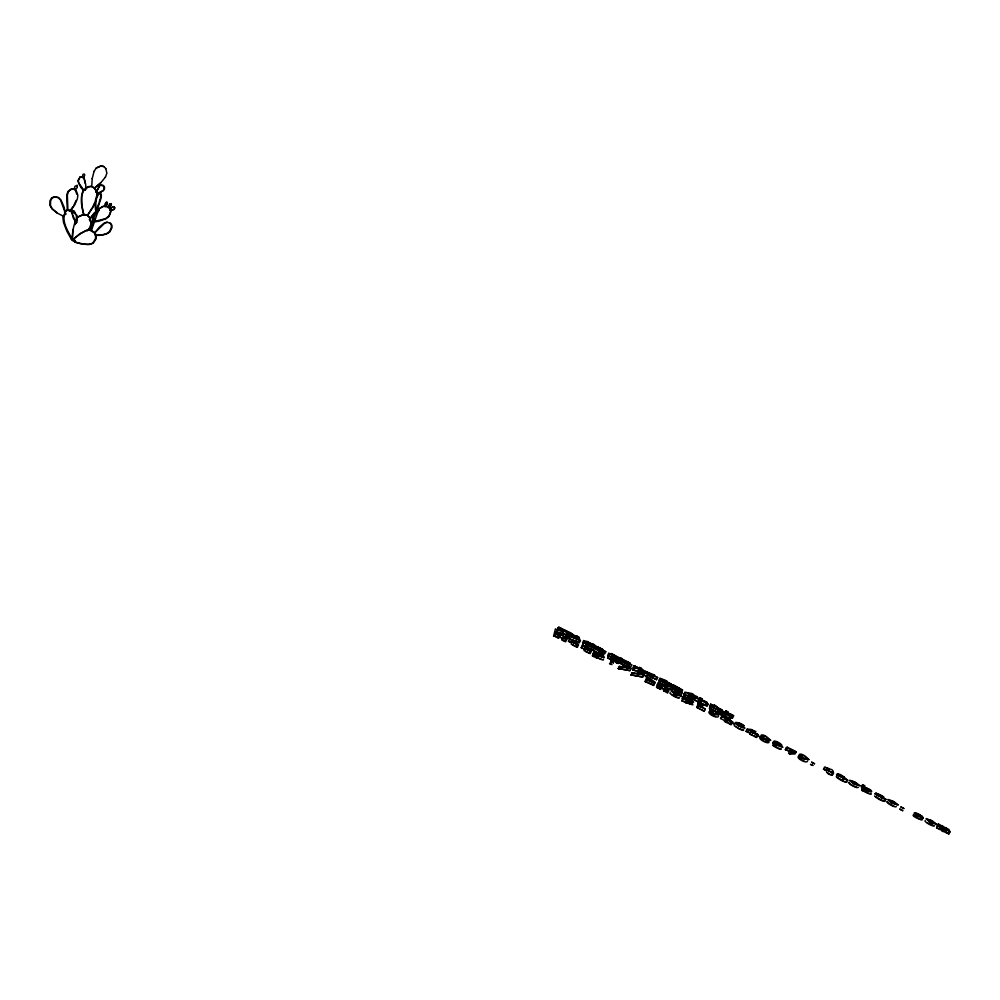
<?xml version="1.0" encoding="UTF-8"?>
<svg xmlns="http://www.w3.org/2000/svg" width="1000" height="1000" viewBox="0 0 1000 1000"><rect width="100%" height="100%" fill="white"/><g stroke="black" fill="none" stroke-linecap="round" stroke-linejoin="round"><path stroke-width="1.5" d="M619.738 657.837L622.1 658.713L621.175 658.35L620.9 659.425M85.588 189.775L85.787 184.963L84.213 178.25L81.912 176.737L80.075 176.812L77.987 180.662C78.587 183.8 82.375 191.95 85.337 189.788M111.312 203.95L109.787 206.912M72.862 230.188L72.25 240.1L75.75 242.05L72.2 240.275L72.825 230.362L75.175 221.112M92.225 178.562L91.7 186.637L94.537 188.05L100.662 182.95L105.463 177.025M586.425 644.875L586.112 646.1L587.525 646.725L588.85 643.662L587.513 642.738L586.425 644.875L587.788 645.7M587.513 642.738L586.112 646.1M96.938 195.625L97.175 193.113M97.088 197.125L97.45 193.35L94.675 188.113L91.575 186.462L88.012 186.988L83.325 190.975L81.75 195.812L81.85 205.087L83.75 214.662L87.537 215.3L93.162 206.988L96.425 199.613M104.125 189.6L103.775 186.075L100.6 185.225M588.987 644.875L589.875 646.363L600.25 651.375L598.8 653.425L588.8 648.487L587.837 647.7L588.987 644.875L600.25 651.375M82.562 176.188L82.963 174.363L84.125 173.962L84.8 174.963L84.038 176.65M688.175 695.825C681.263 696.062 684.3 690.062 689.25 693.7L687.438 698.2L689.075 698.863L689.15 698.15M689.075 698.863L690.65 694.388L691.475 694.675L690.387 696.8L689.562 696.513L690.65 694.388M100.475 197.613L100.775 194.9L99.987 192.987L98.975 193C94.575 197.25 94.925 204 95.538 209.613L97.438 209.163L101.125 197.862L101.425 195.162L100.625 193.238L99.612 193.263C95.213 197.512 95.575 204.262 96.175 209.875M729.325 720.8L731.025 717.113L729.613 716.525L729.987 715.05L721.775 710.675L720.238 714.587L721.65 715.188L722.812 712.75M664.3 685.4L658.713 682.65L659.788 680.525L665.387 683.275L663.938 686.4L665.462 687.038L666.7 683.838L670.85 685.638L666.737 683.7L667.013 682.613L667.837 682.9L665.7 681.625L665.6 682.425L662.062 680.875L660.837 679.975L663.662 680.35L659.9 678.35L658.825 680.487L659.688 681.075L660.763 678.938M699.862 698.775L700.05 697.65L702.387 699.025L701.462 698.688L700.387 700.812M74.138 189.5L74.975 186.238L77.162 185.387M729.95 719.25L732.2 716.075L726.825 713.35L727.25 711.7L728.175 712.038L725.925 710.738L724.837 712.875M731.025 717.113L731.275 715.738L732.2 716.075M700.713 702.062L700.975 700.575L699.625 704.2L700.713 702.062L699.087 701.375L699.837 698.875L692.387 695.95L695.562 695.837L697.613 697.05L695.788 696.725M558.763 633.138L562.238 633.4L563.837 629.85L567.513 631.7L565.55 636.825L567.087 637.425L568.513 633.513L567.425 635.65M725.925 710.738L725.525 712.7L723.138 711.5L722.738 713.062L721.312 712.463M638.025 671.263C630.325 671.062 632.975 665.837 639.1 669.125L637.425 673.125L639.15 673.875L640.688 669.525L644.475 672L640.713 669.45L640.987 668.375L641.912 668.7L639.475 667.262L639.312 668.3L634.038 665.662L632.95 667.788L633.713 668.312L634.8 666.188L634.038 665.662M90.862 230.588L93.85 217.838L97.65 209.013L97.65 212.475L91.55 230.162L89.975 230.287L92.963 217.537L96.762 208.713M76.338 222.85L76.425 215.562L73.725 211.938L71.825 212.512L73.25 217.925L76.338 222.85L77.375 220.075L76.862 215.263L73.162 211.312L72.425 213.912M92.188 178.7L94.075 171.312M94.537 188.05L100.688 182.812M553.525 636.337L555.462 628.812M556.5 634.388L555.163 633.462M555.575 633.938L559.738 636.125L558.65 638.263L554.5 636.062L555.575 633.938C557.112 635.875 558.575 632.112 556.775 631.7M557.6 636.25L558.175 637.913M559.738 636.125C558.713 634.862 557.675 628.2 555.138 633.562M562.163 630.225L562.438 629.15L558.775 627.2L557.7 629.338M566.138 635L562.45 633.15L562.75 631.975M558.725 633.95C562.463 634.725 565.2 637.087 566.737 639.525L565.625 641.75C554.975 638.212 571.587 637.312 558.675 634.113M563.15 639.138L562.9 640.138L561.962 639.812M566.438 633.825L566.163 634.9L562.475 633.05M566.737 639.525L562.525 637.525M571.438 642.788L568.45 641.287L569.562 639.062L572.525 640.65L572.875 642.575L578.488 644.987L577.413 647.113L571.275 644.237L572.525 640.65M576.85 645.387L577.925 643.263L573.938 641.263M584.188 649.188L581.2 647.688L582.312 645.462L585.275 647.05L585.625 648.975L591.25 651.388L590.163 653.512L584.025 650.638L585.275 647.05M589.225 647.975L597.35 652.487M592.475 655.888L593.587 653.662L598.138 656.05L597.062 658.188L592.475 655.888L593.587 653.662M596.938 653.325L603.212 656.925L597.888 655.075L596.7 654.212L597.075 652.788L594.163 651.425L595.6 652.412L595.112 654.262L594.175 653.962M597.062 658.188L595.575 656.55L598.8 658.413A4.725 0.675 26.9 0 0 601.4 659.562L603.275 660.062L603.5 659.287M618.288 658.225L619.45 658.925L614.175 656.688L623.237 660.825L624.875 661.9L615.212 657.925L627.6 664.212L620.575 660.688C618.875 669.2 607.987 654.887 619.175 660L611.825 656.237L620.65 659.975L612.7 655.913L617.487 657.825M619.513 658.725L619.712 657.938L611.062 653.487L614.325 655.238M620.575 660.688L619.788 661.438L614.987 658.8M652.387 677.525L656.55 679.712L657.625 677.588L653.438 675.487L651.612 679.912L646.312 677.05L649.438 678.688M646.3 677.138C646.388 671.363 651.8 680 651.825 675.2L642.6 672.15L641.8 674.475L642.887 672.337M658.8 682.887C663.162 688.662 651.175 682.25 661.775 687.212C659.038 686.225 662.588 682.6 658.263 682.513L657.163 684.737L658.525 685.562M659.613 687.438L660.2 689.1M664.5 684.65L658.713 682.65M664.562 688.612L668.725 690.812L667.65 692.938L663.487 690.75L664.562 688.612C668.913 689.513 662.7 685.025 660.7 685.3M665.175 690.325L664.912 691.325L663.988 691M666.575 691L667.175 692.6M668.725 690.812C667.337 688.288 664.488 685.925 660.738 685.125M674.513 689.438C672.175 690.15 663.975 688.713 667.113 685.275L671.125 686.65A15.15 2.163 26.9 0 0 673.85 686.888L674.312 686.15L676.85 687.663L676.038 687.35L682.212 692.638L678.05 690.3L675.6 687.312L674.513 689.438C674.325 691.85 682.775 695.8 679.862 693.962M681.737 700.675L682.85 698.45L687.412 700.837L686.325 702.975L681.737 700.675L683.3 701.188M683.775 699.325L682.325 698.438L683.425 696.2L686.338 697.575L685.975 699L687.15 699.85L692.475 701.7L686.2 698.112M684.837 701.338L686.325 702.975M687.412 700.837L686.35 702.875M689.25 693.7L687.438 698.2M696.862 707.487L697.938 705.362L696.862 707.487L704.112 711.237L705.212 709.013L702.387 707.3L703.012 704.912L699.463 703.413M698.538 703.062C701.75 702.412 701.95 708.45 698.838 705.812M701.462 698.688L701 700.487L708.15 704.175L707.075 706.312L699.9 702.712L705.35 705.125M704.112 711.237L705.212 709.013L697.925 705.45M725.55 721.888L727.237 721.912L720.588 718.487M721.65 715.188L725.888 716.85M720.562 718.562L721.663 716.35L730.4 718.675C726.287 722.638 743.25 727.487 725.537 719.2C732.362 723.062 726.363 713.575 721.737 714.875M728.825 722.712L730.138 724.188M725.537 719.2L724.438 721.425L731.038 724.638M731.55 723.962L732.625 721.838L729.938 720.487M732.6 721.925L729.912 720.575M750.45 733.45L746.062 731.363L748.662 731.888M746.062 731.363L747.163 729.15L755.913 731.462C751.8 735.425 768.75 740.275 751.05 732C756.875 735.65 754.025 727.675 748.062 729.575L753.85 732.475M757.625 735.3L756.513 737.525L749.963 734.125M754.338 735.5L755.638 736.975M757.05 736.762L758.125 734.625L755.438 733.275M758.1 734.725L755.413 733.375M775.7 745.588L776.812 743.337L780.837 744.725L775.775 741.7L774.575 744.3L775.775 741.7M788.787 752.638C786.65 754.3 796.3 755.113 796.25 751.737L787.288 747.237L786.413 747.55L785.337 749.688L788.725 750.913M796.25 751.737C793.3 752.613 780.925 749.775 794.788 751.275L786.413 747.55M823.5 769.237L824.6 767.013L827.562 768.612L827.913 770.525L833.538 772.938C833.225 777.262 825.525 773.562 826.488 770.738L823.525 769.15L826.287 770.4M832.975 771.213C829.388 776.938 836.888 768.787 828.988 769.212M843.337 779.575L843.075 780.6L837.138 777.438M871.15 793.6L871.175 794.287L869.8 794.112L861.825 790.362L862.463 787.887L861.6 787.312M861.825 790.362L863.538 785.75L862.675 785.175M936.975 826.175L938.075 823.95C939.613 824.112 938.988 826.963 937.65 825.612C941.112 826.787 940.837 828.637 940.362 825.562C947.825 826.538 936.413 830.475 944.412 831.787C945.863 822.588 946.737 831.85 949.975 831.912L948.9 834.038L945.512 832.337L946.612 830.113M937.65 825.612L936.538 827.85L939.95 829.45M942.125 827.862L945.512 829.562M943.763 829.925L944.237 831.6M948.263 832.138L948.725 833.85M949.975 831.912L948.962 829.5L938.388 824.1M108.112 207.688L108.562 206.062M114.438 209L114.562 207.2M99.325 201.713L100.1 198.975M565.55 636.825L567.212 632.863L563.55 630.925L561.712 631.425L557.15 630.025L556.25 632.3L557.337 630.163M637.425 673.125L639.1 669.125M698.5 702.013L690.85 698.062L691.938 695.938L699.587 699.875L698 703.5L699.087 701.375M93.375 222.725L94.8 218.575M97.338 207.438L98.95 203.075M105.425 177.162L106.875 173.212L105.787 168.463M89.362 228.438L91.125 223.675L89.775 217.725L87.163 215.175L83.537 214.6L77.925 217.05M663.938 686.4L665.387 683.275M91.213 228.438L92.837 224.15M628.062 668.012L621.413 664.1C621.763 658.5 632.288 666.525 627.675 667.688M629.1 665.987L622.5 661.975M720.238 714.587L721.775 710.675M103.25 190.825L97.163 193.363L96.213 192.188L99.237 186.213L100.825 185.113L102.9 185.188L104.562 187.25L104.338 189.488L100.325 192.438M96.213 192.188L99.45 186.1M105.7 202.925L105.15 206.612L105.25 203.625L106.888 202.175M92.888 206.762L94.525 203.062M73.85 205.4L76.15 200.425M557.775 628.025L556.7 630.15L557.463 630.675L558.538 628.55L557.775 628.025L562.137 630.312L557.15 630.025M558.462 629.862L559.538 627.725M556.337 634.2L557.425 632.062M563.775 636.388L562.7 638.513L558.55 636.538M565.15 641.413L564.513 641.05L565.6 638.925M567.112 637.737L568.2 635.6L580.438 640.5L579.362 642.625L567.112 637.737L570.438 639.038M567.3 637.875L568.2 635.6M569.312 637.513L570.2 635.237L579.725 638.925L570.388 635.388M602.013 652.525L604.7 653.875L605.775 651.75L583.688 640.562L582.6 642.688L583.462 643.275M582.375 645.138L583.55 643C592.038 644.675 581.462 647.763 583.312 645.413M582.513 645.238L584.55 641.15L583.688 640.562M584.438 645.763L585.288 645.825L586.362 643.7M585.588 649.887L586.663 647.75M589.575 651.888L590.675 649.65L586.688 647.65M592.413 646.45L595.712 648.55L592.413 646.45L591.112 648.525M594.163 651.425L593.05 653.65L594.513 654.538M594.338 654.338L595.425 652.2M592.5 655.788L593.8 656.413L594.888 654.275M595.7 657.362L596.65 654.412L599.888 656.287A4.725 0.675 26.9 0 0 602.475 657.438C608.425 658.775 598.95 653.088 596.975 653.15M599.325 652.875L603.462 655.45L599.325 652.875C600.662 646.675 609.1 658.075 600.413 650.75M602.537 655.238L603.612 653.112M602.837 655.387L603.925 653.25M626.625 665.075L630.65 667.1L631.737 664.963L608.75 653.325L607.663 655.462L610.925 657.2M612.875 659.95L615.7 661.413L607.575 657.987L609.612 653.913L608.75 653.325M607.762 658.138L608.65 655.863L616.775 659.275L608.837 656.012M616.912 662.812L617.987 660.688M618.25 668.5L619.338 666.363L630.363 668.088L631.05 668.5L629.963 670.638L618.25 668.5L629.963 670.638M618.938 668.913L620.013 666.775L631.05 668.5M621.413 664.1L622.712 662.025M627.2 667.862L628.275 665.738M627.513 668.037L628.6 665.9M632.737 669.912L633.825 667.775M631.013 674.9L632.087 672.763L643.125 674.488L643.8 674.9L642.725 677.038L631.013 674.9L642.725 677.038M631.688 675.312L632.775 673.175L643.8 674.9M640.713 669.45L639.625 671.587L642.925 673.625M640.688 669.525L639.6 671.663L642.55 673.913M640.812 669.05L645.462 671.5L644.388 673.625L639.7 671.287M644.812 673.725L645.9 671.587L654.575 675.037L653.65 674.7L652.7 677.775L647.375 675M652.85 684.6L653.925 685.5L645.325 681.762L646.263 678.9L652.975 682.725L653.787 682.862L646.85 678.35L654.65 681.712L653.825 684.562L653.225 684.275M645.325 681.762L646.263 678.9M649.488 679.15L650.575 677.013M650.75 677.337L651.825 675.2M657.6 685.113L656.488 687.337L660.675 689.438L661.775 687.212M658.363 685.375L659.438 683.25M659.725 683.512L660.812 681.388M665.8 687.562L664.712 689.7L660.562 687.725M666.225 687.55L667.113 685.275M664.688 691.312L665.775 689.188M670.275 687.55L671.363 685.413L666.9 683.075L671.363 685.413M672.5 687.663L673.575 685.537L679.95 688.725L678.438 688.525L677.35 690.65M677.638 690.837L678.725 688.7L682.537 690.062L681.45 692.188L678.675 691.112M678.7 693.713L679.788 691.587M681.125 694.775L682.225 692.575M683.863 694.625L684.95 692.5M682.325 698.438C682.638 693.012 686.912 699.538 683.45 698.75M683.6 699.125L684.688 696.988M691.712 698.662L693.713 694.725L691.675 693.45L684.663 692.3M694.475 698.85L695.562 696.725M698.962 699.788L700.05 697.65M698.763 701L699.837 698.875M698.562 702.962L697.45 705.188L700.212 706.725M699.987 706.5L701.062 704.375M706.237 704.75L707.312 702.613L704.35 701.025M710.625 704.175L709.55 706.3L710.413 706.9L711.488 704.762L710.625 704.175L722.262 710.113L719.2 708.475M720.188 709.45L717.925 708.138L715.837 708.838L710.413 706.287L709.338 708.425L720.075 713.487L721.062 711.25L716.438 709.125L720.188 709.45L719.1 711.575L718.275 711.287L719.35 709.163M710.35 709.262C712.788 709.725 721.263 712.938 718.562 715.2C716.112 714.737 707.688 711.488 710.35 709.262L711.438 707.163L710.413 706.287M711.438 707.7C713.662 702.625 715.725 711.225 712.513 705.562M711.75 707.812L712.825 705.688M720.075 713.487L721.062 711.25M728.525 718.662L729.688 716.2L722.837 712.65M726.712 722.412L727.8 720.275M729.912 716.575L732.55 717.9L733.625 715.763L730.662 714.175M731.012 724.725L732.113 722.5M749.938 734.225L751.05 732M774.2 741.45L774.938 741.875L773.863 744L773.125 743.575C772.237 736.075 787.85 748.737 779.3 744.625L782.887 747.262L778.6 745.95L773.162 742.65L781.1 746.338L776.787 743.45M785.925 750L787.288 747.237M789.75 754.175L790.825 752.05M826.488 770.738L827.562 768.612M836.5 776.2C838.413 770.3 845.15 778.812 847.663 780.138C846.575 785.55 835.325 776.525 836.388 776.7M843.037 780.7L844.125 778.575L836.513 774.5L844.375 777.625L838.325 775.238L844.15 778.462L844.338 777.237L837.362 773.825M844.575 781.538L845.825 782.113L846.912 779.975M862.288 787.688L863.363 785.55M862.212 790.562L863.3 788.425L867.475 790.537M863.162 790.812L864.25 788.688M881.3 799.9L882.387 797.763L874.762 793.7L882.625 796.825L876.475 794.5L882.412 797.663L882.288 796.15L875.612 793.025L880.2 794.875L883.875 797.013L883.913 798.6L885.913 799.325C884.825 804.75 873.587 795.713 874.65 795.9M882.725 800.5L883.8 801.225L884.887 799.087M883.8 801.225L885.425 799.075M921.263 818.787L922.638 816.65L918.012 813.863A5.438 0.775 26.9 0 0 915.2 812.725C910.625 812.663 921.3 818.025 923.112 817.825L922.038 819.963C919.925 819.663 911.162 816.062 913.438 814.675M920.962 819.587L923.112 817.825M937.85 826.637L938.938 824.513M939.925 829.55L941.038 827.312M941.25 830.1L942.075 830.387L943.025 826.562M942.237 828.9L943.312 826.762M941.85 830.375L942.938 828.25M948.125 833.525L949.212 831.388M107.175 203.925C102.987 209.988 109.612 202.95 106.287 202.213M112.287 210.175L110.05 209.838L112.25 206.988L114.138 206.725M111.1 208.25L110.05 209.838M94.038 171.45L96.312 167.913L100.812 165.963L103.7 166.412L105.75 168.6M75.125 221.287L77.975 216.875L83.588 214.425L87.2 215L89.825 217.55M92.088 207.95L87.537 215.3M70.612 210L73.037 206.55M70.425 211.025L74.488 205.275L77.35 199.05L77.862 195.175L76.225 190.688L74.225 188.975L71.213 189.013L67.95 191.5L66.712 195.075L67.3 210.125L70.425 211.025L69.8 211.15M94.1 213.1L89.312 219.537L91.05 222.375L98.812 221.225L105.862 218.8L109.1 216.3L110.862 211.725L110.3 208.925L107.987 206.863M90.35 218.637L94.338 213.263M94.225 213.725C103.775 204.225 97.263 212.488 94.5 213.962C99.875 211.588 101.175 206.375 94.5 213.962M94.775 232.763L99.15 227.425L103.863 223.312L106.775 222.138L110.625 223.35L111.875 225.25L111.888 227.825L109.975 231.775C106.062 235.15 100.425 235.575 95.5 235.3L94.775 232.763L104.388 223.463L107.3 222.288M767.625 741.562L764.112 741.225L761.15 738.312M87.375 230.85L89.412 228.263M84.025 176.625L83.162 177.625L82.562 176.163M76.15 188.875L74.425 189.675L77.3 187.725L77.162 185.387M64.138 215.075L63.05 216.15L65.713 214.15L63.913 206.688L61.087 200.25L58.587 197.625L54.413 196.975L52.013 198.212L50.587 200.738L50.487 205.6L52.35 208.85L57.425 213.088M586.763 643.913L583.55 643M97.4 209.988L103.287 206.213L108.225 207.037M675.6 687.312L673.125 687.5L667.312 685.413M113.75 209.6L114.838 207.862L112.963 206.6M80.337 176.788L78.25 180.637L78.787 183.038L84 190.413M64.463 212.075L66.55 210.275M74 238.612L79.987 233.675L86.3 230.4L90.7 230.012L94.838 232.7L96.263 235.6L96.075 238.85L93.325 243.05C87.4 246.163 80.675 243.075 74.7 242.113L74 238.612L80.6 233.575L86.912 230.3M71.838 188.9L68.575 191.375L67.337 194.95L67.925 210M847.663 780.138L844.125 778.575M885.913 799.325L882.387 797.763M75.1 222.037L76.775 222.55M678.625 697.475L675.638 696.862L671.625 694.362M933.675 825.425L926.963 822.625M780.025 748.462L778.988 748.525M89.975 230.287L91.55 230.162M888.612 802.412L888.413 803.125M95.538 209.613L96.8 208.9M109.738 203.875L111.438 204.025C111.463 207.325 106.188 209.65 109.213 204.575L111.175 203.612M97.163 193.363L96.438 192.087M99.838 208.088L103.513 206.375M96.275 168.062L100.775 166.1L103.663 166.55M845.825 782.113L846.575 782.262M884.087 801.3L884.837 801.462M699.712 708.637L697.763 707.938M112.188 210.2L113.837 209.575M785.337 749.688L788.763 750.662M734.312 724.275L734.312 725.85L738.875 728.713A4.975 0.712 26.9 0 0 741.488 729.875L743.425 730.413L743.713 729.75M62.875 217.5L63.55 222.587L66.85 231.163L71.413 239.363L72.725 238.962M645.763 680.487L646.488 680.512M91.3 186.238L87.75 186.75L83.062 190.738C79.85 198.325 81.713 207.113 83.75 214.662M71.413 239.363L72.287 239.25C68.037 231.062 61 221.45 65.35 211.95L67.438 210.162L69.987 210.55L72.675 213.425M775.888 742.15L774.938 741.875M560.513 632.837L558.013 632.688M741.9 729.625L738.9 728.6M710.512 712.337L716.05 714.675M833.538 772.938L831.388 772.387M95.5 235.3L101.287 235.037L106.75 233.55L109.45 231.625L111.363 227.688L111.35 225.1L110.1 223.2M637.075 670.562L638.212 670.537M709.262 711.4C706.562 713.4 716.663 718.812 718.5 716.575M760.275 736.988C756.762 738.888 770.588 745.75 768.913 741.3M798.525 756.175C795.487 758.062 807.163 764.312 807.562 760.95M617.925 662.8L613.925 660.875M70.088 209.838L74.15 211.088L74.963 212.763M70.138 210.238L71.888 210.25M555.925 636.638L554.987 636.312M657.938 687.825L657.013 687.5M597.575 646.9L595.938 646.7M937.588 828.138L936.762 827.85M946.55 832.638L945.725 832.35M856.838 787.262L850.875 784.575M922.625 817.55C910.438 813.438 916.025 811.462 922.35 816.65M715.525 716.475L710.238 713.375M790.5 752.812L793.713 753.413M635.725 670.438L632.463 669.712M688.062 695.387L683.575 694.438M762.325 737.887L767.062 740.263M800.588 757.075L805.312 759.45M601.438 659.262L597.6 657.663M584.65 649L581.225 647.588M728.612 718.213L722.562 716.787L728.337 719.688M752.5 735.275L751.062 734.675M610.325 662.138L610.688 662.725M673.575 685.537L670.238 684.513A31.375 4.475 26.9 0 0 673.713 684.975L682.537 690.062M633.538 667.575L639.288 668.4L634.8 666.188M773.625 743.288L773.125 743.575M595.212 645.612L593.237 644.1L594.412 645.212M74.7 242.113L82.075 244.125L89.113 244.462L92.7 243.15L95.45 238.95L95.65 235.7L94.213 232.8L90.087 230.113M939.338 827.487L942.575 828.863M939.675 827.738L941.95 828.688M644.163 675.2L646.55 675.913M804.287 761.175L799.75 758.525M686.237 697.938C688.213 697.875 697.688 703.562 691.737 702.225A4.725 0.675 26.9 0 1 689.15 701.075L685.913 699.2L686.737 700.387M65.713 214.15L60.6 200.1L58.1 197.475L53.925 196.825L51.537 198.062L50.1 200.588L50 205.45L51.863 208.7L56.938 212.938L63.537 216.287M599.637 648.962L601.812 650.113L601.087 649.862L600.975 650.763L599.55 650.15L599.812 649.163L588.875 643.575M894.325 806.35L888.713 803.425M837.513 777.4L838.525 777.712M876.787 796.912L875.5 796.562L881.325 799.788M596.538 647L599.425 648.012L597.975 647.1M574.825 640.588L576.562 641.137M569.538 633.925L572.7 635.612L568.538 633.425L568.812 632.35L572.7 634.3L570.887 633.05L558.775 627.2M599.6 647.812L602.762 649.5L586.538 641.263L588.612 642.4M602.212 649.85L605.775 651.75M653.575 678.125L656.55 679.712M705.188 702.588L708.15 704.175M627.112 661.538L630.175 663.188L621.125 658.538M644.475 675.487L646.85 676.3M642.6 672.15L651.65 674.587L645.9 671.587M711.438 707.163L721.15 711.363M628.575 663.275L631.737 664.963M625.2 661.087L628.162 662.675L621.013 658.988M611.413 659.463L607.575 657.987M666.038 687.412L670.05 688.787A15.15 2.163 26.9 0 0 672.763 689.013M775.312 744.062L774.8 744.275M944.287 829.837L946.275 830.7M693.713 694.725L690.212 693.875L691.475 694.675M691.812 696.55L692.625 696.862L690.6 695.588M589.163 650.725L591.25 651.388M575.337 646.45L577.413 647.113M830.375 774.412L832.463 775.075M868.363 793.4L863.35 790.537M558.587 636.388L562.925 638.4M571.25 642.45L568.475 641.188M660.612 687.562L664.938 689.587M920.113 819.338L914.05 815.588M944.675 830.125L946.375 830.9M566.638 634.688L568.162 635.3M688.525 696.075L690.15 696.737M865.113 790.263L866.1 790.662M778.475 748.35L773.85 745.425M665.013 684.262L666.538 684.9M646.413 679.625L655 683.375L648.075 678.863L648.875 679.013L654.912 682.438M580.438 640.5L568.387 635.75M598.475 652.288L599.888 652.887M638.513 671L640.225 671.737M673.925 694.225L674.575 694.513M587.188 643.975L588.612 644.587M699.463 706.075L700.337 706.45M868.15 790.738C873.863 792.862 867.188 787.163 864.587 787.775C870.8 795.487 876.775 790.95 864.663 787.525L865.025 786.1C862.788 783.037 858.875 787.2 862.925 787.825M593.837 650.525L594.338 650.4M613.875 659.762L610.737 658.375L611.663 659.175M773.337 745.15C769.188 743.975 782.975 751.762 781.112 748.587M659.788 680.525L665.425 683.112L662.887 681.162L665.062 681.05L671.637 684.338L665.288 681.05L667.212 681.425L664.975 680.075L659.9 678.35M570.35 639.462L574.1 640.638L573.688 642.763L578.488 644.987M583.1 645.863L586.85 647.038L586.45 649.163L588.263 650.3M613.525 659.987L615.812 661.062M825.4 767.412L829.15 768.6L828.737 770.725L830.55 771.85M558.538 628.55L559.75 629.113M645.175 681.025L652.35 684.613M687.7 701.15L688.6 701.575M584.55 641.15L586.95 642.3M616.013 656.575L612.75 654.837L619.6 658.375M609.612 653.913L612.013 655.075M711.488 704.762L713.888 705.913M695.2 697.675L691.938 695.938M891.363 803.275L892.05 803.6M619.5 662.812L625.688 666.175M683.238 698.787L684.188 699.25M916.938 816L918.075 816.55M616.6 661.263L624.025 664.887M653.462 675.387L657.625 677.588M640.788 669.15L645.462 671.5M701.263 699.475L707.312 702.613M727.075 712.375L733.625 715.763M588.763 644L599.7 649.587M588.65 644.425L599.587 650.013M690.85 698.062L698.525 701.912M721.637 716.425L728.312 719.775M747.15 729.225L753.825 732.575M792.6 752.588L795.163 753.875M930.3 822.788L931.675 823.538M867.225 791.2L867.875 791.538M675.263 694.837L676.625 695.588M703.138 710.638L701.312 709.438M829.475 773.988L827.575 772.613M686.862 702.45L690.7 704.05L691.287 703.413M574.425 646.025L572.537 644.65M611.5 664.35L609.513 663.575L611.938 664.613M812.575 765.188L810.462 764.375L813.05 765.487M939.75 829.35L938.988 828.838M596.775 655.225L597.463 655.612M686.237 702.225L688.062 703.2A4.725 0.675 26.9 0 0 690.662 704.35L692.85 704.8L692.4 703.725M689.3 701.95L690.387 702.6M590.163 653.512L585.712 651.6M621.625 664.15L625.413 666.338M738.188 728.225L735.725 726.363M599.163 653.512L598.2 652.438M673.238 688.288L675.775 689.788L674.95 689.488L677.738 692.55M632.087 672.763L632.775 673.175M619.338 666.363L620.013 666.775M591 643.6L593.038 644.987L590.5 643.35M81.65 176.75L83.95 178.275L85.337 183.475M596.812 657.2L595.625 656.338M577.638 641.438L579.362 642.625M730.938 716.75L732.55 717.9M91.05 222.375L105.625 218.625L108.863 216.137L110.625 211.55L110.075 208.75M592.475 649.488L593.562 650.35M934.613 825.337C935.212 828 926.213 823.175 924.912 821.012A6.8 0.975 26.9 0 1 925.362 820.863M896.363 806.137C896.963 808.8 887.962 803.988 886.65 801.825A6.8 0.975 26.9 0 1 887.588 801.737M679.575 697.375C680.175 700.037 671.175 695.225 669.862 693.05A6.8 0.975 26.9 0 1 670.312 692.9M850.45 784.237L849.987 783.438M858.5 787.325C856.912 788.85 850.288 784.95 848.4 782.625A6.8 0.975 26.9 0 1 849.338 782.55M94.412 187.875L96.487 191.812M74.2 211.475L75 213.162M75.537 221.737L72.85 215.15M653.562 683.85L653.825 684.562M75.6 190.812L76.825 194.175M107.25 202.413L107.475 203.212M95.662 234.175L96.025 235.45M74.975 240.263L75.325 242.013M799.4 757.513L799.5 758.162M75.113 220.588L75.362 224.613M736.888 723.1L744.975 728.05L742.575 727.75A4.975 0.712 26.9 0 1 739.95 726.575C728.763 720.675 739.75 721.6 744.275 725.913C742.738 725.987 739.712 722.15 736.888 723.1M770.6 740.387C755.863 739.225 759.587 728.65 770.6 740.387M808.85 759.575C794.125 758.425 797.837 747.837 808.85 759.575M717.7 713.85L714.188 713.5L711.225 710.6L714.825 711L717.7 713.85M768.7 739.438L765.188 739.1L762.225 736.188L765.837 736.587L768.7 739.438M806.963 758.625L803.45 758.288L800.487 755.375L804.1 755.788L806.963 758.625M681.312 696.125L675.888 694.438L670.95 690.925A6.8 0.975 26.9 0 1 671.888 690.85L677.5 693.2L681.312 696.125M859.837 785.688L854.425 784.013L849.475 780.5A6.8 0.975 26.9 0 1 850.413 780.413L856.025 782.763L859.837 785.688M898.1 804.887L892.688 803.2L887.738 799.688A6.8 0.975 26.9 0 1 888.675 799.613L894.287 801.963L898.1 804.887M936.35 824.075L930.938 822.4L926 818.888A6.8 0.975 26.9 0 1 926.938 818.8L932.537 821.15L936.35 824.075M743.288 727.2L739.262 726.087L736.65 723.675L743.288 727.2M679.712 695.337C669.5 694.038 672.812 688.025 679.712 695.337M858.238 784.912C848.025 783.6 851.338 777.6 858.238 784.912M896.5 804.1C886.287 802.8 889.6 796.8 896.5 804.1M934.762 823.3C924.55 821.988 927.85 815.987 934.762 823.3M811.675 762.2L814.538 763.75L811.675 762.2M900.95 806.988L903.8 808.525L900.95 806.988M899.862 809.125L902.712 810.662L899.862 809.125M611.1 659.925L613.763 661.363L611.1 659.925M610.712 661.413L613.375 662.837L610.712 661.413M717.175 707.075L714.237 704.987L717.175 707.075M577.362 636.263L571.487 634.612L579.2 637.438L577.362 636.263"/></g></svg>
